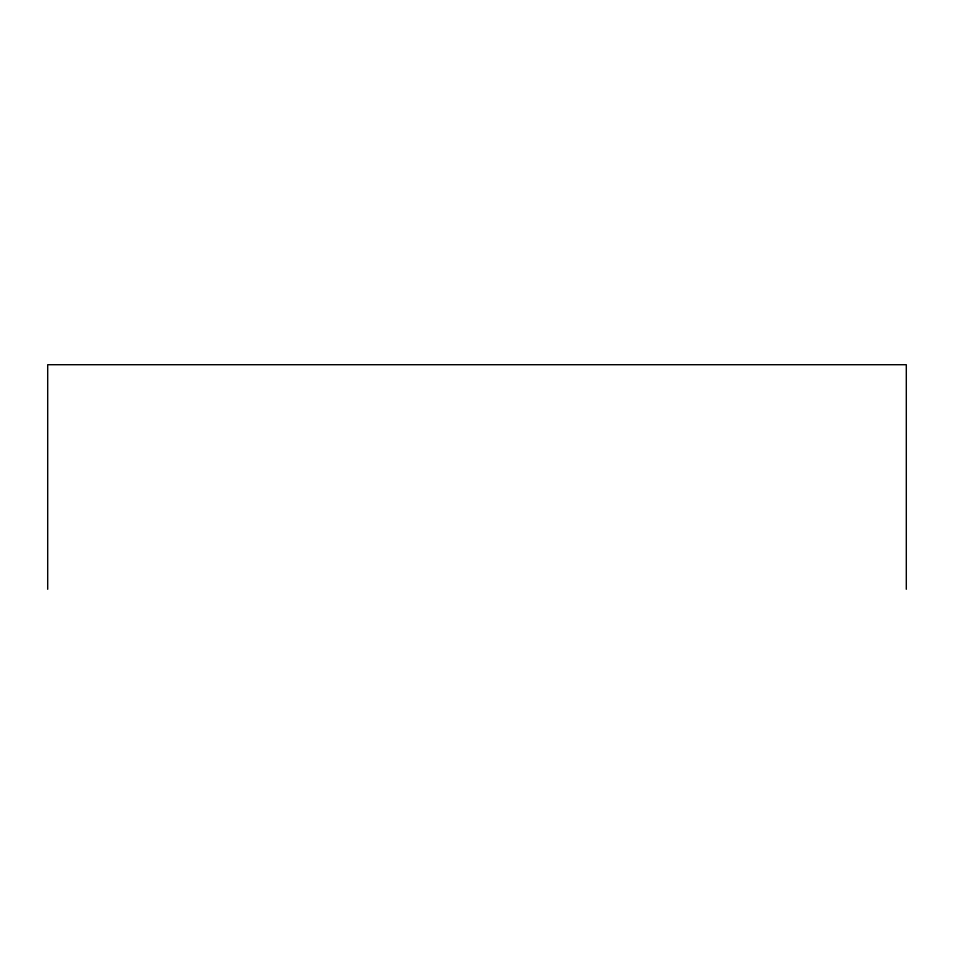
<?xml version="1.0" encoding="UTF-8"?>
<svg xmlns="http://www.w3.org/2000/svg" width="954" height="954" viewBox="0 0 954 954"><rect width="100%" height="100%" fill="white"/><g stroke="black" fill="none" stroke-linecap="round" stroke-linejoin="round"><path stroke-width="1.43" d="M906.3 589.286L906.3 364.714L47.7 364.714L47.7 589.286"/></g></svg>
